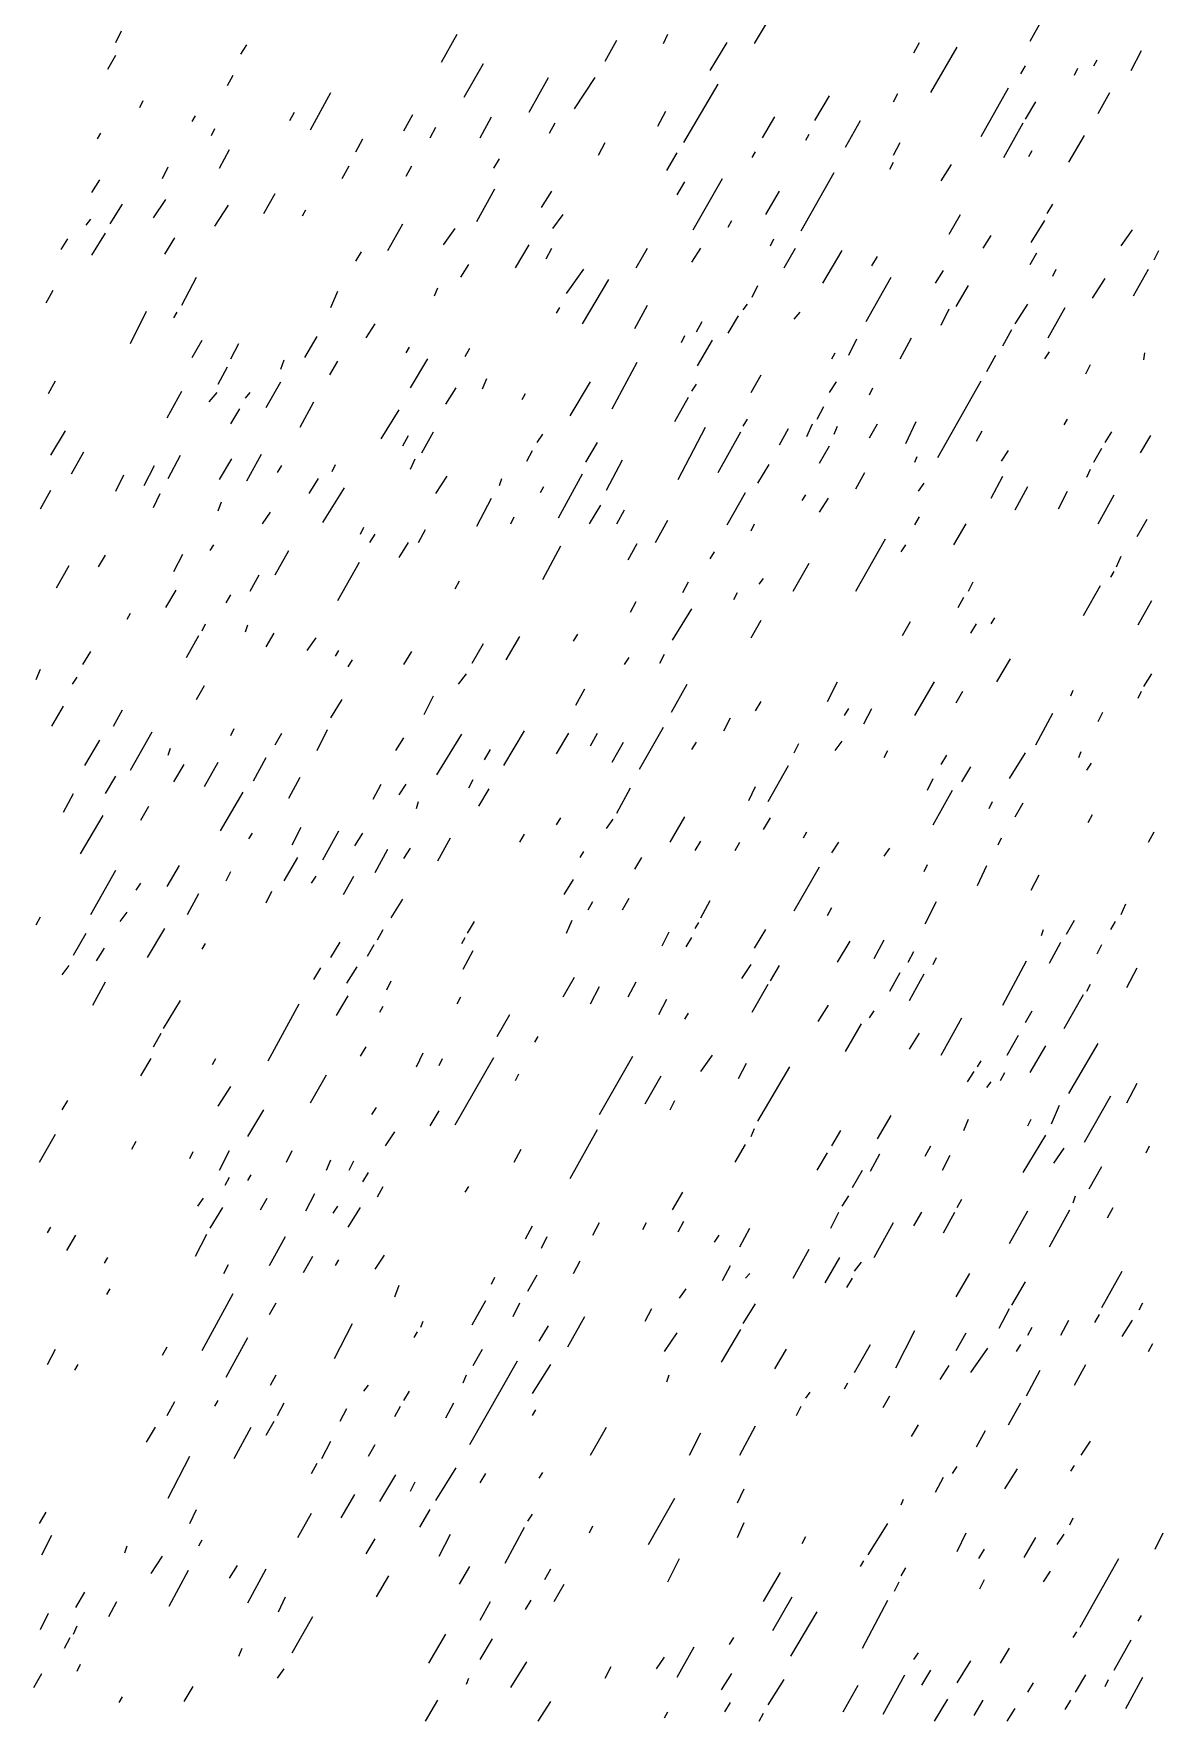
# Model space of a CAD drawing. Extents: x 0 to 599, y 0 to 600.
# Drawn here: x 215.5 to 396.5, y 0.2 to 271.9 of the extents above; entities that cross this region are included whole.
import ezdxf

# ---------------------------------------------------------------- set-up
doc = ezdxf.new("R2010")
doc.units = 0
doc.header["$MEASUREMENT"] = 0
doc.layers.add('MARBLE_FSET3', color=36, linetype='CONTINUOUS')

msp = doc.modelspace()

# ---------------------------------------------------------------- linework, layer by layer
at = {"layer": 'MARBLE_FSET3'}
for p, q in [((375.76, 270.7), (380.34, 278.94)), ((331.42, 270.33), (333.98, 274.63)), ((228.64, 270.51), (229.56, 272.39)), ((281.04, 267.33), (283.6, 271.83)), ((316.76, 270.33), (317.5, 271.83)), ((248.79, 268.64), (249.71, 270.14)), ((307.42, 267.52), (309.25, 270.89)), ((324.27, 266.02), (327.02, 270.51)), ((357.07, 268.83), (357.98, 270.51)), ((359.82, 262.46), (364.03, 269.77)), ((392.06, 266.02), (393.71, 269.2)), ((227.36, 266.21), (228.64, 268.46)), ((284.7, 261.72), (287.82, 267.15)), ((374.29, 265.46), (375.02, 266.77)), ((382.9, 265.27), (383.45, 266.4)), ((386.02, 266.77), (386.56, 267.71)), ((246.6, 263.59), (247.51, 265.27)), ((295.15, 259.28), (298.26, 264.9)), ((302.47, 259.84), (305.77, 264.9)), ((320.06, 254.42), (325.56, 263.78)), ((232.49, 260.03), (233.04, 261.15)), ((259.97, 256.47), (263.27, 262.46)), ((341.13, 257.97), (343.51, 261.9)), ((353.77, 260.97), (354.5, 262.28)), ((367.88, 255.35), (372.27, 263.21)), ((375.02, 258.16), (376.67, 260.97)), ((386.75, 259.1), (388.58, 262.46)), ((240.92, 257.78), (241.47, 258.72)), ((256.67, 257.97), (257.4, 259.28)), ((274.99, 256.29), (276.46, 258.91)), ((287.27, 255.16), (289.1, 258.53)), ((315.85, 257.04), (317.13, 259.47)), ((332.7, 255.16), (334.72, 258.53)), ((225.71, 254.98), (226.26, 255.91)), ((244.03, 255.54), (244.58, 256.66)), ((279.21, 255.16), (280.12, 256.85)), ((298.44, 255.91), (299.36, 257.6)), ((339.66, 254.79), (340.21, 255.73)), ((346.08, 253.67), (348.46, 257.97)), ((371.54, 251.98), (374.66, 257.6)), ((381.98, 251.23), (384.55, 255.54)), ((245.31, 250.3), (246.96, 253.29)), ((267.3, 252.92), (268.4, 254.98)), ((306.32, 252.36), (307.42, 254.42)), ((317.31, 249.92), (318.96, 252.73)), ((331.05, 251.98), (331.6, 252.92)), ((353.77, 252.36), (354.87, 254.42)), ((375.57, 252.17), (376.12, 253.1)), ((236.15, 248.61), (237.07, 250.48)), ((265.1, 248.61), (266.2, 250.67)), ((275.36, 248.99), (276.27, 250.67)), ((289.47, 250.3), (290.38, 251.79)), ((353.22, 250.11), (353.77, 251.23)), ((361.47, 248.24), (363.11, 250.86)), ((224.79, 246.37), (226.08, 248.42)), ((318.96, 245.99), (320.24, 248.05)), ((321.53, 240.37), (326.29, 248.61)), ((338.93, 240.19), (344.24, 249.55)), ((234.69, 242.25), (236.7, 245.24)), ((252.46, 243), (254.29, 246.18)), ((286.72, 241.68), (289.65, 246.93)), ((297.16, 243.93), (298.81, 246.55)), ((333.25, 242.81), (335.45, 246.55)), ((223.88, 241.12), (224.61, 242.06)), ((227.73, 241.31), (229.74, 244.49)), ((244.58, 240.94), (246.78, 244.31)), ((258.69, 242.62), (259.24, 243.56)), ((298.99, 240.56), (300.64, 242.81)), ((327.21, 240.75), (327.76, 241.87)), ((362.75, 239.63), (364.58, 242.81)), ((375.94, 238.32), (378.14, 241.87)), ((378.5, 243), (379.42, 244.49)), ((224.79, 236.26), (226.99, 239.81)), ((272.43, 237), (274.81, 241.31)), ((281.4, 237.94), (283.24, 240.56)), ((368.24, 237.38), (369.53, 239.44)), ((390.41, 237.75), (392.24, 240.37)), ((219.85, 237.19), (220.95, 238.88)), ((236.52, 236.44), (238.17, 239.06)), ((267.3, 235.32), (268.21, 236.82)), ((292.95, 234.2), (295.15, 237.94)), ((297.89, 235.69), (298.81, 237.38)), ((312.37, 234.2), (314.2, 237.38)), ((321.34, 235.13), (322.81, 237.38)), ((333.98, 237.75), (334.53, 238.88)), ((336.18, 234.2), (338.02, 237.38)), ((342.41, 231.76), (345.53, 237)), ((375.76, 234.76), (376.86, 236.63)), ((395.73, 235.51), (396.46, 237)), ((284.15, 232.7), (285.44, 234.76)), ((301.19, 230.08), (303.94, 234.01)), ((350.29, 234.57), (351.21, 236.07)), ((360.55, 231.76), (361.83, 233.82)), ((379.42, 232.89), (379.97, 234.01)), ((392.43, 229.7), (394.81, 234.01)), ((239.27, 228.21), (241.65, 232.7)), ((279.94, 229.7), (280.49, 231.01)), ((303.76, 225.21), (307.97, 232.32)), ((331.05, 229.52), (331.97, 231.39)), ((349.37, 225.59), (353.4, 232.7)), ((363.85, 228.02), (365.86, 231.39)), ((385.83, 229.33), (387.85, 232.51)), ((217.47, 228.58), (218.56, 230.64)), ((263.27, 227.83), (264.37, 230.45)), ((329.59, 227.46), (330.32, 228.39)), ((373.37, 225.21), (375.39, 228.39)), ((231.02, 222.03), (233.59, 227.27)), ((237.98, 226.15), (238.53, 227.08)), ((299.54, 226.9), (300.09, 227.83)), ((312.18, 224.46), (314.2, 228.21)), ((322.08, 223.9), (322.99, 225.59)), ((327.21, 223.71), (328.86, 226.52)), ((337.83, 225.96), (338.75, 227.08)), ((361.47, 225.02), (362.75, 227.64)), ((378.69, 222.96), (381.44, 227.83)), ((259.05, 219.78), (261.07, 223.15)), ((268.95, 222.96), (270.41, 225.21)), ((319.69, 222.22), (320.24, 223.34)), ((354.87, 219.59), (356.7, 222.96)), ((371.36, 221.65), (372.82, 224.27)), ((240.92, 219.78), (242.56, 222.59)), ((247.15, 219.59), (248.43, 222.03)), ((275.36, 220.53), (275.91, 221.47)), ((284.89, 219.97), (285.62, 221.28)), ((322.26, 218.47), (324.64, 222.59)), ((343.88, 219.59), (344.43, 220.53)), ((346.63, 220.16), (347.91, 222.78)), ((368.79, 217.54), (370.26, 220.16)), ((378.14, 219.59), (378.87, 220.72)), ((394.08, 219.41), (394.26, 220.53)), ((245.13, 215.48), (246.6, 218.28)), ((255.21, 217.91), (255.76, 219.41)), ((263.08, 216.97), (264.37, 219.22)), ((276.09, 214.91), (278.84, 219.59)), ((308.52, 211.54), (312.55, 219.03)), ((384.73, 217.16), (385.47, 218.66)), ((217.83, 213.98), (218.93, 216.04)), ((252.82, 211.73), (255.21, 215.85)), ((281.77, 212.29), (283.42, 214.91)), ((287.63, 214.73), (288.37, 216.41)), ((301.74, 210.42), (305.04, 215.85)), ((321.34, 214.35), (322.08, 215.48)), ((330.87, 214.17), (332.52, 216.97)), ((343.51, 214.17), (344.61, 215.85)), ((349.92, 213.79), (350.47, 214.91)), ((360.92, 203.68), (367.88, 216.04)), ((236.89, 210.05), (239.27, 214.35)), ((243.66, 212.67), (244.95, 214.17)), ((249.53, 213.23), (250.26, 214.17)), ((258.32, 208.55), (260.52, 212.67)), ((294.05, 213.04), (294.6, 213.98)), ((318.6, 209.49), (320.79, 213.42)), ((247.15, 209.11), (248.61, 211.54)), ((271.33, 206.68), (274.26, 211.36)), ((329.59, 208.74), (330.32, 209.86)), ((341.5, 209.86), (342.6, 211.92)), ((355.79, 205.93), (357.44, 209.49)), ((381.25, 208.92), (381.8, 209.86)), ((218.2, 204.06), (220.58, 207.99)), ((274.81, 205.55), (275.73, 207.24)), ((277.92, 204.43), (279.76, 207.8)), ((296.43, 206.12), (297.34, 207.43)), ((319.15, 200.12), (323.54, 208.55)), ((325.56, 201.25), (329.22, 207.8)), ((335.45, 205.74), (336.92, 208.36)), ((339.85, 207.05), (340.76, 209.11)), ((344.24, 207.43), (344.79, 208.74)), ((349.92, 206.86), (351.21, 209.11)), ((367.15, 206.3), (368.06, 207.99)), ((387.85, 206.12), (388.95, 207.8)), ((393.53, 204.43), (395.18, 207.24)), ((221.5, 201.06), (223.51, 204.62)), ((237.07, 200.31), (239.08, 204.06)), ((249.71, 199.94), (252.09, 204.24)), ((294.78, 203.12), (295.69, 204.81)), ((304.31, 202.93), (306.14, 206.12)), ((341.86, 202.75), (343.51, 205.55)), ((357.25, 202.93), (357.62, 203.87)), ((371.18, 203.12), (372.27, 204.81)), ((386.02, 202.93), (387.3, 205.18)), ((233.22, 199.19), (234.87, 202.37)), ((245.31, 200.12), (247.33, 203.49)), ((254.66, 201.25), (255.39, 202.37)), ((263.45, 201.44), (264, 202.56)), ((276.09, 201.81), (276.82, 203.49)), ((307.6, 198.44), (310.17, 203.31)), ((331.97, 199.56), (333.8, 202.56)), ((347.73, 198.63), (349.19, 201.25)), ((384.92, 200.5), (385.47, 201.81)), ((216.55, 195.44), (218.2, 198.44)), ((228.64, 198.25), (229.92, 200.87)), ((259.79, 197.88), (261.25, 200.31)), ((261.98, 193.2), (265.47, 198.81)), ((280.12, 197.88), (281.95, 200.69)), ((290.38, 199.19), (290.75, 200.31)), ((296.98, 198.07), (297.53, 199)), ((299.91, 193.95), (303.76, 201.06)), ((357.8, 198.25), (358.72, 199.56)), ((369.53, 197.13), (371.36, 200.69)), ((373.37, 195.26), (375.39, 199)), ((234.69, 195.63), (235.79, 197.88)), ((245.13, 195.07), (245.68, 196.57)), ((286.72, 192.64), (289.1, 197.13)), ((304.86, 193.01), (306.69, 196.01)), ((327.02, 192.82), (329.95, 198.07)), ((339.11, 196.76), (339.66, 197.69)), ((341.86, 194.88), (343.33, 197.13)), ((380.34, 195.44), (381.8, 198.25)), ((386.75, 193.01), (389.31, 197.69)), ((252.27, 193.01), (253.56, 194.88)), ((292.21, 193.01), (292.76, 194.13)), ((309.25, 193.01), (310.53, 195.26)), ((315.48, 190.02), (317.5, 193.57)), ((330.87, 191.89), (331.42, 193.01)), ((357.25, 192.82), (357.98, 194.13)), ((363.48, 189.64), (365.5, 193.01)), ((392.98, 190.95), (394.63, 193.76)), ((268.03, 191.33), (268.58, 192.45)), ((269.5, 190.02), (270.41, 191.33)), ((277.37, 190.02), (278.47, 192.07)), ((347.73, 182.15), (352.49, 190.58)), ((225.89, 186.08), (226.99, 187.96)), ((237.98, 185.34), (239.45, 188.14)), ((243.85, 188.71), (244.4, 189.64)), ((254.29, 184.77), (256.49, 188.71)), ((274.26, 187.58), (275.73, 190.02)), ((297.34, 184.02), (300.27, 189.45)), ((311.08, 187.21), (312.55, 189.83)), ((324.27, 187.39), (325.01, 188.52)), ((355.05, 188.52), (355.79, 189.64)), ((389.68, 186.08), (390.41, 187.77)), ((219.11, 182.71), (221.13, 186.27)), ((264.37, 180.66), (267.85, 186.83)), ((337.65, 182.15), (340.21, 186.65)), ((388.76, 184.4), (389.31, 185.34)), ((236.7, 179.53), (238.35, 182.34)), ((250.26, 182.15), (251.73, 184.77)), ((283.24, 182.53), (283.97, 183.84)), ((319.88, 181.97), (320.79, 183.65)), ((332.15, 183.28), (332.89, 184.21)), ((365.86, 182.15), (366.6, 183.65)), ((384.37, 178.22), (387.11, 183.09)), ((246.41, 180.28), (247.15, 181.59)), ((311.45, 178.78), (312.37, 180.47)), ((318.23, 174.29), (321.34, 179.34)), ((328.12, 180.84), (328.67, 181.97)), ((364.21, 179.53), (365.13, 181.22)), ((393.16, 176.72), (395.36, 180.66)), ((230.47, 177.66), (231.02, 178.6)), ((242.56, 175.79), (243.11, 176.91)), ((249.53, 175.6), (249.89, 176.72)), ((330.87, 174.66), (332.52, 177.47)), ((355.24, 175.04), (356.52, 177.29)), ((366.23, 175.41), (367.15, 176.91)), ((369.53, 176.91), (370.08, 177.85)), ((240, 171.48), (242.02, 175.04)), ((252.82, 173.17), (254.11, 175.41)), ((259.42, 172.61), (260.89, 174.66)), ((291.48, 171.11), (293.68, 174.85)), ((302.29, 174.1), (303.02, 175.23)), ((223.33, 170.36), (224.61, 172.42)), ((264, 171.67), (264.55, 172.61)), ((274.99, 170.36), (276.27, 172.42)), ((285.98, 170.55), (287.82, 173.73)), ((310.53, 170.36), (311.27, 171.48)), ((316.21, 170.55), (316.95, 172.04)), ((370.44, 167.55), (372.64, 171.29)), ((215.82, 167.93), (216.55, 169.61)), ((266.02, 169.98), (266.75, 171.11)), ((283.79, 167.18), (285.07, 168.86)), ((394.08, 166.8), (395.36, 168.86)), ((221.68, 167.18), (222.41, 168.3)), ((241.65, 164.74), (242.93, 166.99)), ((302.66, 163.81), (304.12, 166.43)), ((318.05, 162.68), (320.61, 167.18)), ((343.15, 164.37), (344.79, 167.55)), ((357.25, 162.12), (360.37, 167.55)), ((363.85, 164.18), (364.95, 166.05)), ((382.35, 165.3), (382.72, 166.24)), ((393.16, 164.93), (393.71, 166.05)), ((218.38, 160.44), (220.21, 163.62)), ((228.27, 160.44), (229.74, 163.06)), ((263.27, 161.75), (265.1, 164.74)), ((278.29, 162.31), (279.76, 165.3)), ((331.6, 162.87), (332.52, 164.37)), ((345.89, 162.12), (346.63, 163.24)), ((349.01, 160.81), (350.29, 163.24)), ((326.47, 159.69), (327.57, 161.75)), ((376.67, 157.44), (379.42, 162.5)), ((386.75, 161.19), (387.48, 162.68)), ((223.69, 154.07), (226.08, 158.19)), ((231.02, 153.32), (234.5, 159.5)), ((247.15, 158.94), (247.69, 160.06)), ((254.29, 157.44), (255.39, 159.31)), ((261.07, 156.51), (262.72, 159.88)), ((273.71, 156.51), (274.99, 158.56)), ((280.31, 152.57), (284.34, 159.13)), ((291.11, 154.07), (294.41, 159.69)), ((299.54, 155.94), (301.56, 159.31)), ((305.04, 157.25), (306.14, 159.31)), ((308.52, 154.63), (310.35, 157.82)), ((312.92, 153.51), (316.76, 160.25)), ((321.34, 156.69), (322.08, 157.82)), ((337.83, 156.13), (338.56, 157.63)), ((344.43, 156.51), (345.53, 158)), ((237.07, 155.76), (237.44, 156.88)), ((250.81, 151.64), (252.82, 155.38)), ((288, 155.01), (288.92, 156.69)), ((352.31, 155.38), (352.86, 156.51)), ((361.47, 154.26), (362.38, 155.76)), ((372.46, 152.01), (375.02, 156.13)), ((383.63, 155.38), (384, 156.32)), ((226.99, 149.58), (228.64, 152.39)), ((237.98, 151.45), (239.63, 154.26)), ((242.93, 150.7), (245.13, 154.63)), ((256.49, 148.83), (258.32, 152.2)), ((333.62, 148.27), (336.92, 154.07)), ((364.76, 151.45), (366.23, 153.88)), ((384.92, 153.32), (385.65, 154.45)), ((220.21, 146.58), (221.86, 149.58)), ((245.5, 143.59), (249.16, 149.77)), ((270.05, 148.64), (271.33, 151.08)), ((274.26, 149.39), (275.36, 151.08)), ((285.44, 150.51), (286.17, 151.83)), ((287.08, 147.52), (288.73, 150.33)), ((309.25, 146.4), (311.45, 150.51)), ((330.5, 148.46), (331.6, 150.7)), ((359.27, 150.14), (360.18, 152.01)), ((360.18, 144.52), (363.3, 150.14)), ((232.67, 145.27), (233.95, 147.52)), ((277.01, 147.15), (277.37, 148.27)), ((369.16, 147.15), (369.71, 148.27)), ((373.37, 145.83), (374.66, 148.08)), ((222.96, 139.84), (226.63, 146.02)), ((257.04, 141.34), (258.5, 144.15)), ((299.54, 144.52), (300.27, 145.65)), ((307.6, 143.96), (308.7, 145.46)), ((317.86, 141.72), (320.24, 145.83)), ((332.89, 143.78), (333.98, 145.65)), ((385.1, 144.9), (385.83, 146.21)), ((250.08, 142.28), (250.63, 143.21)), ((261.98, 138.91), (264.55, 143.59)), ((267.11, 141.15), (268.4, 143.21)), ((280.49, 138.72), (282.5, 142.46)), ((293.68, 141.72), (294.41, 143.03)), ((321.89, 140.41), (322.81, 141.9)), ((328.31, 140.41), (329.04, 141.72)), ((339.3, 142.46), (339.85, 143.4)), ((343.88, 140.03), (344.98, 141.72)), ((370.63, 141.34), (371.18, 142.46)), ((394.81, 141.72), (395.73, 143.4)), ((255.76, 135.54), (257.95, 139.28)), ((270.41, 136.85), (272.43, 140.59)), ((274.99, 139.1), (276.09, 140.78)), ((303.39, 139.28), (303.94, 140.22)), ((312.18, 137.41), (313.28, 139.28)), ((352.31, 139.47), (353.22, 140.78)), ((224.61, 130.11), (228.64, 137.22)), ((236.89, 134.6), (238.9, 137.97)), ((246.41, 135.54), (247.15, 137.04)), ((260.15, 135.16), (260.89, 136.29)), ((265.28, 133.29), (266.93, 136.29)), ((337.83, 130.67), (341.86, 137.78)), ((358.72, 137.04), (359.27, 138.16)), ((367.33, 134.79), (368.79, 137.97)), ((375.94, 134.04), (377.22, 136.47)), ((231.94, 134.04), (232.67, 135.16)), ((240.18, 130.11), (242.02, 133.48)), ((252.82, 131.98), (253.74, 133.85)), ((300.82, 133.29), (302.29, 135.73)), ((229.37, 128.99), (230.47, 130.48)), ((272.98, 129.55), (274.81, 132.54)), ((304.67, 130.86), (305.4, 132.17)), ((310.17, 130.86), (311.27, 132.73)), ((322.81, 129.55), (324.27, 132.36)), ((343.15, 129.92), (343.88, 131.23)), ((358.9, 128.61), (360.73, 132.17)), ((390.41, 130.11), (391.15, 131.79)), ((215.82, 128.42), (216.55, 129.73)), ((233.77, 123.18), (236.52, 127.86)), ((285.25, 127.11), (286.35, 128.99)), ((301.19, 127.11), (302.11, 129.17)), ((321.89, 127.86), (322.44, 128.8)), ((381.62, 126.93), (382.9, 129.17)), ((388.76, 127.68), (389.5, 128.99)), ((221.86, 123.56), (223.88, 127.11)), ((242.56, 124.49), (243.11, 125.43)), ((263.27, 123.18), (264.73, 125.62)), ((269.13, 123.37), (270.23, 125.24)), ((270.78, 125.99), (271.69, 127.68)), ((284.34, 125.43), (284.89, 126.37)), ((316.58, 125.05), (317.68, 127.3)), ((320.43, 124.87), (321.34, 126.37)), ((331.42, 124.68), (333.25, 127.68)), ((344.79, 122.43), (346.81, 125.8)), ((350.66, 123), (352.31, 125.99)), ((377.59, 126.74), (377.95, 127.68)), ((378.87, 122.25), (380.7, 125.62)), ((386.56, 123.74), (387.3, 125.24)), ((225.53, 122.62), (226.81, 124.68)), ((284.52, 121.31), (286.17, 124.31)), ((356.15, 122.43), (357.07, 124.12)), ((360.18, 122.06), (360.73, 123.18)), ((371.36, 115.51), (375.21, 122.62)), ((220.03, 120.37), (221.13, 121.87)), ((260.52, 119.63), (261.62, 121.5)), ((265.83, 119.06), (267.48, 121.68)), ((300.64, 116.82), (302.47, 120)), ((329.4, 119.81), (330.87, 122.06)), ((333.98, 119.44), (335.45, 121.87)), ((353.22, 117.75), (354.87, 120.75)), ((356.34, 116.26), (358.72, 120.56)), ((391.33, 118.32), (392.98, 121.5)), ((224.98, 115.51), (226.99, 119.25)), ((264.18, 113.82), (266.02, 117)), ((272.24, 117.94), (272.98, 119.44)), ((305.04, 115.69), (306.5, 118.5)), ((311.08, 116.82), (312.37, 119.25)), ((331.05, 114.38), (333.62, 118.88)), ((381.25, 111.76), (384.37, 117.19)), ((384.92, 117.75), (385.47, 118.88)), ((236.34, 111.76), (239.08, 116.26)), ((253.19, 106.52), (258.14, 115.69)), ((271.15, 114.38), (271.69, 115.32)), ((283.6, 115.69), (284.15, 116.82)), ((316.03, 114.01), (317.31, 116.44)), ((320.24, 113.26), (320.79, 114.2)), ((341.68, 112.89), (343.33, 115.51)), ((349.92, 113.45), (350.66, 114.57)), ((375.02, 112.7), (376.12, 114.57)), ((290.02, 110.45), (292.03, 114.01)), ((346.08, 108.02), (348.64, 112.51)), ((361.47, 107.46), (364.76, 113.45)), ((234.69, 108.77), (235.97, 111.01)), ((268.03, 107.27), (268.95, 108.77)), ((296.06, 109.52), (296.61, 110.45)), ((356.34, 108.39), (357.98, 111.01)), ((372.09, 107.46), (373.92, 110.64)), ((375.76, 104.65), (378.32, 108.95)), ((381.98, 101.28), (386.75, 109.33)), ((232.67, 104.09), (234.32, 106.9)), ((244.21, 105.96), (244.76, 106.9)), ((277.01, 105.59), (278.11, 107.83)), ((280.67, 105.77), (281.22, 106.9)), ((283.24, 96.22), (289.47, 107.08)), ((306.5, 97.91), (311.82, 107.27)), ((322.81, 104.84), (324.64, 107.46)), ((328.86, 103.71), (330.14, 106.15)), ((367.33, 105.59), (367.88, 106.52)), ((259.97, 99.78), (262.53, 104.27)), ((292.95, 103.34), (293.5, 104.46)), ((313.83, 99.59), (316.4, 104.09)), ((331.97, 96.79), (337.1, 105.59)), ((365.68, 103.15), (366.78, 104.84)), ((370.99, 103.34), (371.73, 104.65)), ((245.13, 99.22), (247.15, 102.4)), ((368.79, 102.22), (369.53, 103.15)), ((384.55, 93.42), (388.76, 100.9)), ((391.33, 99.78), (392.98, 102.96)), ((220.03, 98.66), (220.95, 100.16)), ((249.89, 94.35), (252.46, 98.66)), ((269.86, 97.91), (270.6, 99.03)), ((279.21, 96.04), (280.67, 98.47)), ((317.86, 98.66), (318.6, 100.16)), ((379.24, 96.41), (380.52, 99.41)), ((301.74, 87.61), (306.14, 95.48)), ((330.87, 94.35), (331.42, 95.66)), ((343.88, 92.85), (345.34, 95.29)), ((351.21, 93.98), (353.4, 97.72)), ((365.13, 95.29), (365.86, 97.16)), ((375.39, 96.04), (375.94, 97.16)), ((216.37, 90.23), (218.93, 94.73)), ((231.21, 92.29), (231.94, 93.6)), ((272.06, 92.85), (273.53, 95.1)), ((328.31, 90.23), (329.95, 93.04)), ((358.9, 91.17), (359.82, 92.85)), ((374.66, 88.55), (378.32, 94.54)), ((379.6, 90.05), (381.25, 92.48)), ((394.44, 91.73), (394.99, 92.85)), ((240.55, 90.8), (241.1, 91.92)), ((245.31, 88.92), (246.96, 92.11)), ((256.12, 90.23), (257.04, 92.11)), ((262.53, 88.92), (263.27, 90.61)), ((266.2, 88.92), (266.93, 90.42)), ((292.76, 90.23), (293.86, 92.29)), ((341.5, 88.92), (343.15, 91.73)), ((350.11, 88.74), (351.57, 91.54)), ((361.65, 88.92), (362.93, 91.36)), ((246.23, 86.49), (246.96, 87.8)), ((249.89, 87.24), (250.44, 88.17)), ((268.4, 87.05), (269.31, 88.55)), ((347.18, 86.12), (348.82, 88.92)), ((385.28, 85.93), (387.3, 89.49)), ((241.83, 83.12), (242.75, 84.43)), ((251.91, 82.56), (253.01, 84.43)), ((259.24, 82.37), (260.7, 85.18)), ((270.78, 84.62), (271.69, 86.3)), ((284.89, 85.37), (285.44, 86.3)), ((318.23, 82.56), (319.88, 85.37)), ((345.53, 83.12), (346.63, 84.8)), ((364.03, 82.93), (364.76, 84.24)), ((382.72, 83.68), (383.08, 84.8)), ((243.85, 79.56), (245.86, 82.93)), ((263.63, 82), (264.37, 83.12)), ((266.02, 79.75), (268.03, 82.93)), ((343.69, 79.56), (344.98, 82.18)), ((357.07, 79.94), (358.35, 82.18)), ((361.83, 78.81), (363.66, 82.18)), ((372.46, 77.13), (375.39, 82.37)), ((378.87, 76.57), (382.17, 82.56)), ((388.21, 81.25), (389.13, 82.93)), ((217.65, 78.81), (218.2, 79.75)), ((294.6, 77.88), (295.69, 79.94)), ((305.4, 78.44), (306.5, 80.5)), ((313.47, 79.38), (314.02, 80.5)), ((319.15, 79), (320.06, 80.69)), ((329.04, 76.57), (330.69, 79.56)), ((350.66, 74.88), (353.77, 80.5)), ((220.76, 76.01), (222.23, 78.44)), ((241.47, 75.07), (243.3, 78.63)), ((253.37, 73.57), (255.94, 78.25)), ((297.16, 76.38), (298.08, 78.25)), ((325.01, 77.32), (325.74, 78.44)), ((337.65, 71.51), (340.21, 76.19)), ((226.81, 73.95), (227.36, 74.88)), ((246.05, 72.26), (246.78, 73.76)), ((258.87, 72.45), (260.34, 75.07)), ((264, 73.57), (264.55, 74.51)), ((270.41, 73.01), (271.88, 75.26)), ((302.29, 72.26), (303.39, 74.32)), ((326.29, 71.14), (327.57, 73.57)), ((342.78, 70.76), (345.16, 74.88)), ((347.54, 72.64), (348.64, 74.13)), ((289.1, 70.58), (289.65, 71.7)), ((294.96, 69.45), (296.43, 72.07)), ((329.95, 71.51), (330.69, 72.26)), ((346.26, 70.02), (347.18, 71.51)), ((363.85, 68.52), (366.05, 72.26)), ((372.82, 67.21), (375.02, 70.95)), ((387.3, 66.83), (390.6, 72.64)), ((227.18, 68.89), (227.73, 69.83)), ((242.56, 59.91), (247.51, 69.08)), ((273.53, 68.52), (274.26, 70.39)), ((285.98, 64.02), (288.18, 67.96)), ((319.33, 68.33), (320.43, 69.83)), ((253.37, 65.71), (254.47, 67.58)), ((292.58, 65.34), (293.68, 67.58)), ((301.37, 60.47), (304.12, 65.34)), ((313.83, 64.59), (314.93, 66.65)), ((329.59, 64.21), (331.6, 67.39)), ((370.81, 63.46), (372.46, 66.65)), ((386.2, 64.4), (386.93, 65.71)), ((393.34, 66.46), (393.89, 67.58)), ((263.82, 58.6), (266.75, 64.21)), ((276.64, 61.97), (277.19, 62.9)), ((277.74, 63.65), (278.11, 64.59)), ((296.79, 61.4), (298.26, 63.84)), ((316.95, 59.72), (318.96, 62.71)), ((326.11, 58.03), (329.22, 63.28)), ((354.14, 57.1), (357.25, 63.09)), ((363.85, 59.91), (365.5, 62.71)), ((375.39, 62.34), (376.12, 63.65)), ((380.7, 62.34), (381.98, 64.77)), ((390.6, 62.15), (392.24, 64.77)), ((217.65, 57.66), (218.93, 60.09)), ((236.15, 59.16), (236.89, 60.47)), ((246.41, 55.6), (249.89, 61.97)), ((286.17, 57.47), (287.63, 60.09)), ((334.72, 56.91), (336.55, 60.09)), ((347.54, 56.35), (350.11, 60.84)), ((366.23, 56.35), (368.98, 60.28)), ((373.56, 59.72), (374.29, 60.84)), ((394.81, 59.72), (395.54, 61.03)), ((222.05, 56.72), (222.6, 57.66)), ((285.62, 44.74), (293.31, 58.22)), ((295.69, 52.98), (298.63, 57.66)), ((361.28, 55.23), (362.75, 57.47)), ((382.9, 54.29), (384.73, 57.66)), ((253.56, 54.29), (254.47, 55.98)), ((284.52, 54.66), (285.07, 55.98)), ((317.31, 54.85), (317.68, 55.98)), ((345.89, 53.73), (346.44, 54.66)), ((375.21, 52.61), (377.4, 56.72)), ((236.89, 49.42), (238.17, 51.67)), ((244.58, 50.92), (245.13, 51.86)), ((268.58, 53.35), (269.31, 54.29)), ((274.99, 51.86), (275.91, 53.35)), ((339.66, 52.23), (340.4, 53.17)), ((352.12, 50.73), (353.22, 52.61)), ((254.66, 49.42), (255.76, 51.48)), ((264.73, 48.49), (265.83, 50.55)), ((273.53, 49.24), (274.44, 50.92)), ((281.77, 49.05), (283.05, 51.48)), ((295.69, 49.42), (296.24, 50.36)), ((338.2, 49.42), (338.93, 50.92)), ((372.27, 47.93), (374.29, 51.48)), ((233.59, 45.12), (235.05, 47.55)), ((247.69, 42.5), (250.44, 47.55)), ((252.82, 46.24), (254.11, 48.49)), ((305.04, 43.06), (307.6, 47.55)), ((320.98, 43.06), (322.81, 46.61)), ((329.04, 43.06), (331.6, 47.74)), ((356.7, 46.05), (357.8, 47.93)), ((367.15, 44.37), (368.61, 46.99)), ((261.8, 42.5), (263.27, 45.3)), ((269.31, 42.87), (270.41, 44.74)), ((384, 43.06), (385.47, 45.3)), ((237.07, 36.13), (240.55, 42.87)), ((260.15, 40.06), (261.07, 41.75)), ((280.12, 35.76), (283.42, 41)), ((363.3, 40.06), (364.03, 41.19)), ((371.73, 37.63), (373.74, 40.81)), ((382.35, 40.44), (382.9, 41.37)), ((271.15, 35.57), (273.71, 39.88)), ((276.09, 37.25), (276.82, 38.75)), ((287.27, 38.56), (288.18, 40.06)), ((296.79, 39.31), (297.34, 40.25)), ((360.55, 37.07), (361.83, 39.5)), ((264.92, 32.95), (267.11, 36.69)), ((314.38, 28.64), (318.6, 36.13)), ((328.67, 35.38), (329.77, 37.63)), ((355.05, 35.01), (355.42, 35.94)), ((216.37, 32.01), (217.47, 33.88)), ((240.55, 32.01), (241.65, 34.26)), ((257.95, 29.77), (260.15, 33.7)), ((277.56, 31.45), (279.21, 34.26)), ((294.96, 32.39), (295.69, 33.51)), ((382.17, 31.83), (382.72, 32.95)), ((216.73, 26.96), (218.38, 30.14)), ((280.67, 26.77), (282.5, 30.33)), ((291.3, 25.65), (294.41, 31.45)), ((304.86, 30.51), (305.4, 31.64)), ((328.67, 29.77), (329.77, 32.2)), ((339.11, 28.83), (339.66, 29.95)), ((349.74, 26.96), (352.86, 32.01)), ((364.03, 27.52), (365.5, 30.51)), ((380.15, 28.64), (381.25, 30.33)), ((395.91, 27.89), (397.19, 30.51)), ((230.11, 27.33), (230.47, 28.46)), ((242.02, 28.46), (242.56, 29.39)), ((268.95, 27.15), (270.41, 29.58)), ((367.51, 26.4), (368.43, 27.89)), ((374.84, 26.58), (376.67, 29.77)), ((234.32, 23.96), (236.15, 26.77)), ((237.25, 18.72), (240.37, 24.52)), ((246.96, 23.21), (248.24, 25.27)), ((249.89, 19.28), (252.82, 24.71)), ((283.97, 22.28), (285.62, 25.09)), ((297.71, 23.03), (298.63, 24.71)), ((317.5, 22.65), (319.33, 26.4)), ((348.46, 25.09), (349.01, 26.02)), ((355.05, 23.59), (355.79, 24.9)), ((383.82, 15.35), (390.05, 26.4)), ((270.6, 20.22), (272.61, 23.59)), ((299.18, 19.47), (300.82, 22.28)), ((332.89, 19.47), (335.63, 24.15)), ((353.95, 21.15), (354.69, 22.65)), ((367.69, 21.53), (368.43, 23.03)), ((377.95, 22.65), (379.05, 24.34)), ((222.23, 18.53), (223.69, 20.97)), ((227.54, 17.04), (228.82, 19.47)), ((254.84, 17.78), (255.94, 20.22)), ((287.27, 16.47), (288.92, 19.47)), ((294.6, 18.16), (295.51, 19.66)), ((334.35, 14.79), (337.47, 20.22)), ((348.82, 11.98), (352.86, 19.66)), ((216.55, 14.98), (217.83, 17.6)), ((257.04, 11.23), (260.34, 17.04)), ((337.28, 10.67), (341.5, 17.78)), ((393.16, 16.29), (393.71, 17.22)), ((220.4, 11.98), (221.31, 13.67)), ((221.86, 14.23), (222.41, 15.54)), ((279.02, 9.55), (281.77, 14.23)), ((327.39, 12.54), (328.12, 13.67)), ((382.72, 13.67), (383.27, 14.6)), ((248.43, 10.67), (248.98, 11.98)), ((287.27, 10.11), (289.28, 13.48)), ((318.96, 7.3), (321.71, 12.17)), ((357.07, 10.11), (357.8, 11.23)), ((370.99, 9.55), (372.46, 11.98)), ((389.31, 8.42), (392.06, 13.29)), ((222.41, 8.24), (222.96, 9.36)), ((254.66, 7.11), (255.76, 8.61)), ((292.21, 5.62), (294.78, 9.73)), ((307.42, 7.11), (308.34, 8.99)), ((315.66, 8.61), (316.95, 10.48)), ((358.35, 5.99), (359.82, 8.42)), ((364.03, 6.37), (366.23, 9.92)), ((215.45, 5.62), (216.73, 7.86)), ((239.63, 3.37), (241.1, 5.8)), ((285.07, 6.18), (285.44, 7.11)), ((326.11, 5.24), (327.76, 7.86)), ((333.62, 2.81), (336.18, 6.93)), ((345.71, 1.68), (348.09, 5.99)), ((352.12, 1.31), (355.6, 7.68)), ((375.39, 4.87), (376.31, 6.37)), ((383.08, 4.87), (384.73, 7.68)), ((387.85, 5.8), (388.4, 6.93)), ((391.15, 2.25), (393.89, 7.3)), ((229.19, 3.18), (229.74, 4.12)), ((278.47, 0.19), (280.49, 3.56)), ((296.61, 0.19), (298.63, 3.37)), ((326.66, 1.68), (327.57, 3.18)), ((360.37, 0.19), (362.56, 3.74)), ((366.78, 1.12), (368.24, 3.56)), ((381.44, 2.06), (382.35, 3.56)), ((316.95, 0.75), (317.5, 1.68)), ((332.15, 0.19), (332.89, 1.5)), ((372.09, 0.19), (373.37, 2.25))]:
    msp.add_line(p, q, dxfattribs=at)

doc.saveas('drawing.dxf')
